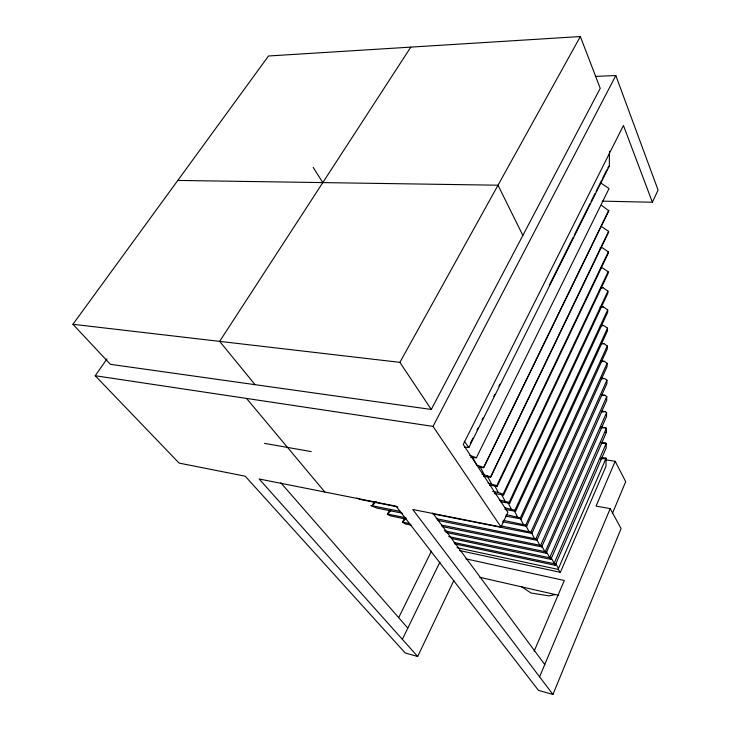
<?xml version="1.0" encoding="UTF-8"?>
<svg xmlns="http://www.w3.org/2000/svg" width="731" height="731" viewBox="0 0 731 731"><rect width="100%" height="100%" fill="white"/><g stroke="black" fill="none" stroke-linecap="round" stroke-linejoin="round"><path stroke-width="1.1" d="M601.129 442.356L606.227 443.425L606.182 447.939L555.204 565.282L454.709 543.882M451.612 538.509L550.882 559.389L606.355 432.414L606.401 428.202L600.864 426.867M601.714 411.142L605.085 411.571L606.575 412.595L606.529 416.588L546.084 553.212M601.421 394.841L604.811 395.252L606.748 396.586L606.703 400.35L541.717 546.898L442.054 526.53M601.129 378.119L604.519 378.503L606.931 380.157L606.894 383.665L536.883 540.3L437.915 520.399M600.818 360.95L604.226 361.306L607.114 363.289L607.077 366.542L531.857 533.447L432.368 513.774M601.659 343.433L603.916 343.643L607.306 345.964L607.278 348.943L526.649 526.338L502.435 521.742M601.339 325.304L603.605 325.505L607.507 328.164L607.47 330.851L521.23 518.946L505.487 516.095M601.019 306.691L603.285 306.865L607.708 309.88L607.68 312.247L515.593 511.261L505.02 509.48M600.69 287.548L602.956 287.694L607.918 291.075L607.89 293.122L509.726 503.257L500.918 501.886M600.37 268.213L602.618 267.994L608.128 271.731L608.11 273.431L503.613 494.924L494.339 493.553M600.096 247.919L602.271 247.718L608.347 251.839L608.329 253.164L497.235 486.225L489.724 485.256M601.915 226.848L608.576 231.361L608.567 232.284L490.583 477.16L483.703 476.384M601.54 205.356L608.804 210.784L483.639 467.685L478.494 467.292M464.487 447.153L468.863 447.527L609.298 166.01L609.462 151.308M555.204 565.282L554.135 563.281L606.227 443.425M601.385 457.451L606.063 458.173L605.981 466.268L560.366 572.327L558.246 569.431L558.438 568.59L606.063 458.264L600.498 458.949M453.85 580.505L417.684 656.484L259.13 478.979L396.083 506.172L538.491 690.393L552.938 694.45L621.094 528.577L610.202 508.621L596.067 506.099L615.191 461.288L605.122 459.735M612.35 513.619L625.69 481.683L615.191 461.288M539.588 676.842L610.202 508.621M534.114 651.284L564.323 580.478L465.949 558.859M606.401 428.202L549.685 557.762L550.882 559.389M445.892 532.415L546.404 553.276L545.244 551.695L606.575 412.595M541.717 546.898L540.629 545.408L606.748 396.586M536.883 540.3L535.86 538.893L606.931 380.157M531.857 533.447L530.898 532.141L607.114 363.289M526.649 526.338L525.763 525.123L607.306 345.964M521.23 518.946L520.417 517.84L607.507 328.164M515.593 511.261L514.871 510.275L607.708 309.88M552.938 694.45L412.75 509.48L501.027 527.014L507.881 512.312L463.244 444.457L623.442 125.485L652.39 202.249L602.243 201.135M652.39 202.249L658.074 190.06L615.822 75.54L595.336 76.389M509.726 503.257L509.096 502.398L607.918 291.075M503.613 494.924L503.083 494.202L608.128 271.731M497.235 486.225L496.815 485.658L608.347 251.839M490.583 477.16L608.576 231.361M402.361 639.323L439.898 562.121M483.639 467.685L608.804 210.272M470.7 457.387L476.374 457.77L609.051 188.543L601.156 183.216M398.724 617.585L431.409 551.192M470.371 443.297L472.911 438.198M476.987 430.038L478.001 428M482.076 419.841L483.1 417.794M493.79 396.376L494.805 394.338M498.88 386.178L499.894 384.14M549.283 285.191L573.214 237.255M574.228 235.208L590.018 203.593M591.032 201.555L595.107 193.395M596.121 191.348L601.723 180.128M602.737 178.09L606.812 169.93M607.836 167.892L609.298 166.01M411.379 525.242L405.541 523.953L402.47 522.318L404.535 518.279M501.027 527.014L433.017 426.392L615.822 75.54M406.463 519.238L390.208 515.803L387.375 514.304L389.477 510.265M431.29 409.461L600.233 88.35L580.35 36.55L268.524 55.985L72.926 324.29L110.399 364.321L431.29 409.461L399.894 362.357L72.926 324.29M374.053 502.078L371.924 506.09L376.127 501.521M399.894 362.357L580.35 36.55M410.813 47.122L219.665 341.377L255.055 384.67M417.684 656.484L405.202 652.984L245.223 476.21L179.104 463.089L95.213 375.734L106.982 358.912M387.375 514.304L390.756 510.722M402.47 522.318L405.86 518.672M555.587 594.495L549.1 595.893L530.953 592.987L521.651 586.755M601.266 443.635L605.633 443.004M600.946 428.11L605.359 427.489M601.732 412.037L605.085 411.571M601.586 395.681L604.811 395.252M601.257 378.914L604.519 378.503M600.919 361.708L604.226 361.306M600.562 344.045L603.916 343.643M600.206 325.889L603.605 325.505M600.014 307.221L603.285 306.865M600.745 287.932L602.956 287.694M605.451 432.469L606.355 432.414M177.807 180.429L498.012 185.208L522.857 235.428M95.213 375.734L433.017 426.392M481.939 474.136L490.291 476.749M264.521 443.37L311.187 451.584M488.025 483.081L496.815 485.658M492.694 491.442L498.286 492.456L503.083 494.202M499.319 499.849L509.096 502.398M504.554 507.707L514.871 510.275M506.236 514.615L520.417 517.84M503.138 520.308L525.763 525.123M501.027 525.909L530.898 532.141M397.828 506.912L361.068 499.602L356.874 498.094M400.551 511.462L370.745 505.468L376.73 508.045L402.315 513.208M436.243 518.635L535.86 538.893M387.997 514.121L405.842 517.758M441.533 525.041L540.629 545.408M402.973 522.19L409.671 523.579M444.284 530.733L545.244 551.695M448.679 536.591L549.685 557.762L546.55 551.832M454.088 542.484L554.043 563.702M456.966 547.683L558.246 569.431M459.534 550.544L560.366 572.327M479.956 577.353L558.758 595.336M469.759 455.331L476.374 457.77M483.474 467.456L476.667 464.971L472.509 457.012M280.795 482.789L407.816 628.093M246.548 398.432L324.829 492.018M432.743 513.034L544.75 664.552M464.286 441.286L468.863 447.527M313.17 167.362L322.81 182.595M555.807 563.619L558.438 568.59M550.991 557.333L554.135 563.281M541.57 545.481L544.759 551.521M537.084 540.154L539.679 545.07M531.775 533.365L534.416 538.372M525.863 525.562L528.952 531.437M520.134 518.233L523.286 524.228M514.313 510.868L517.402 516.744M508.127 502.974L511.28 508.968M501.822 494.988L504.92 500.881M494.613 485.43L498.286 492.456M487.248 475.78L491.387 483.675M479.965 466.451L484.187 474.529"/></g></svg>
